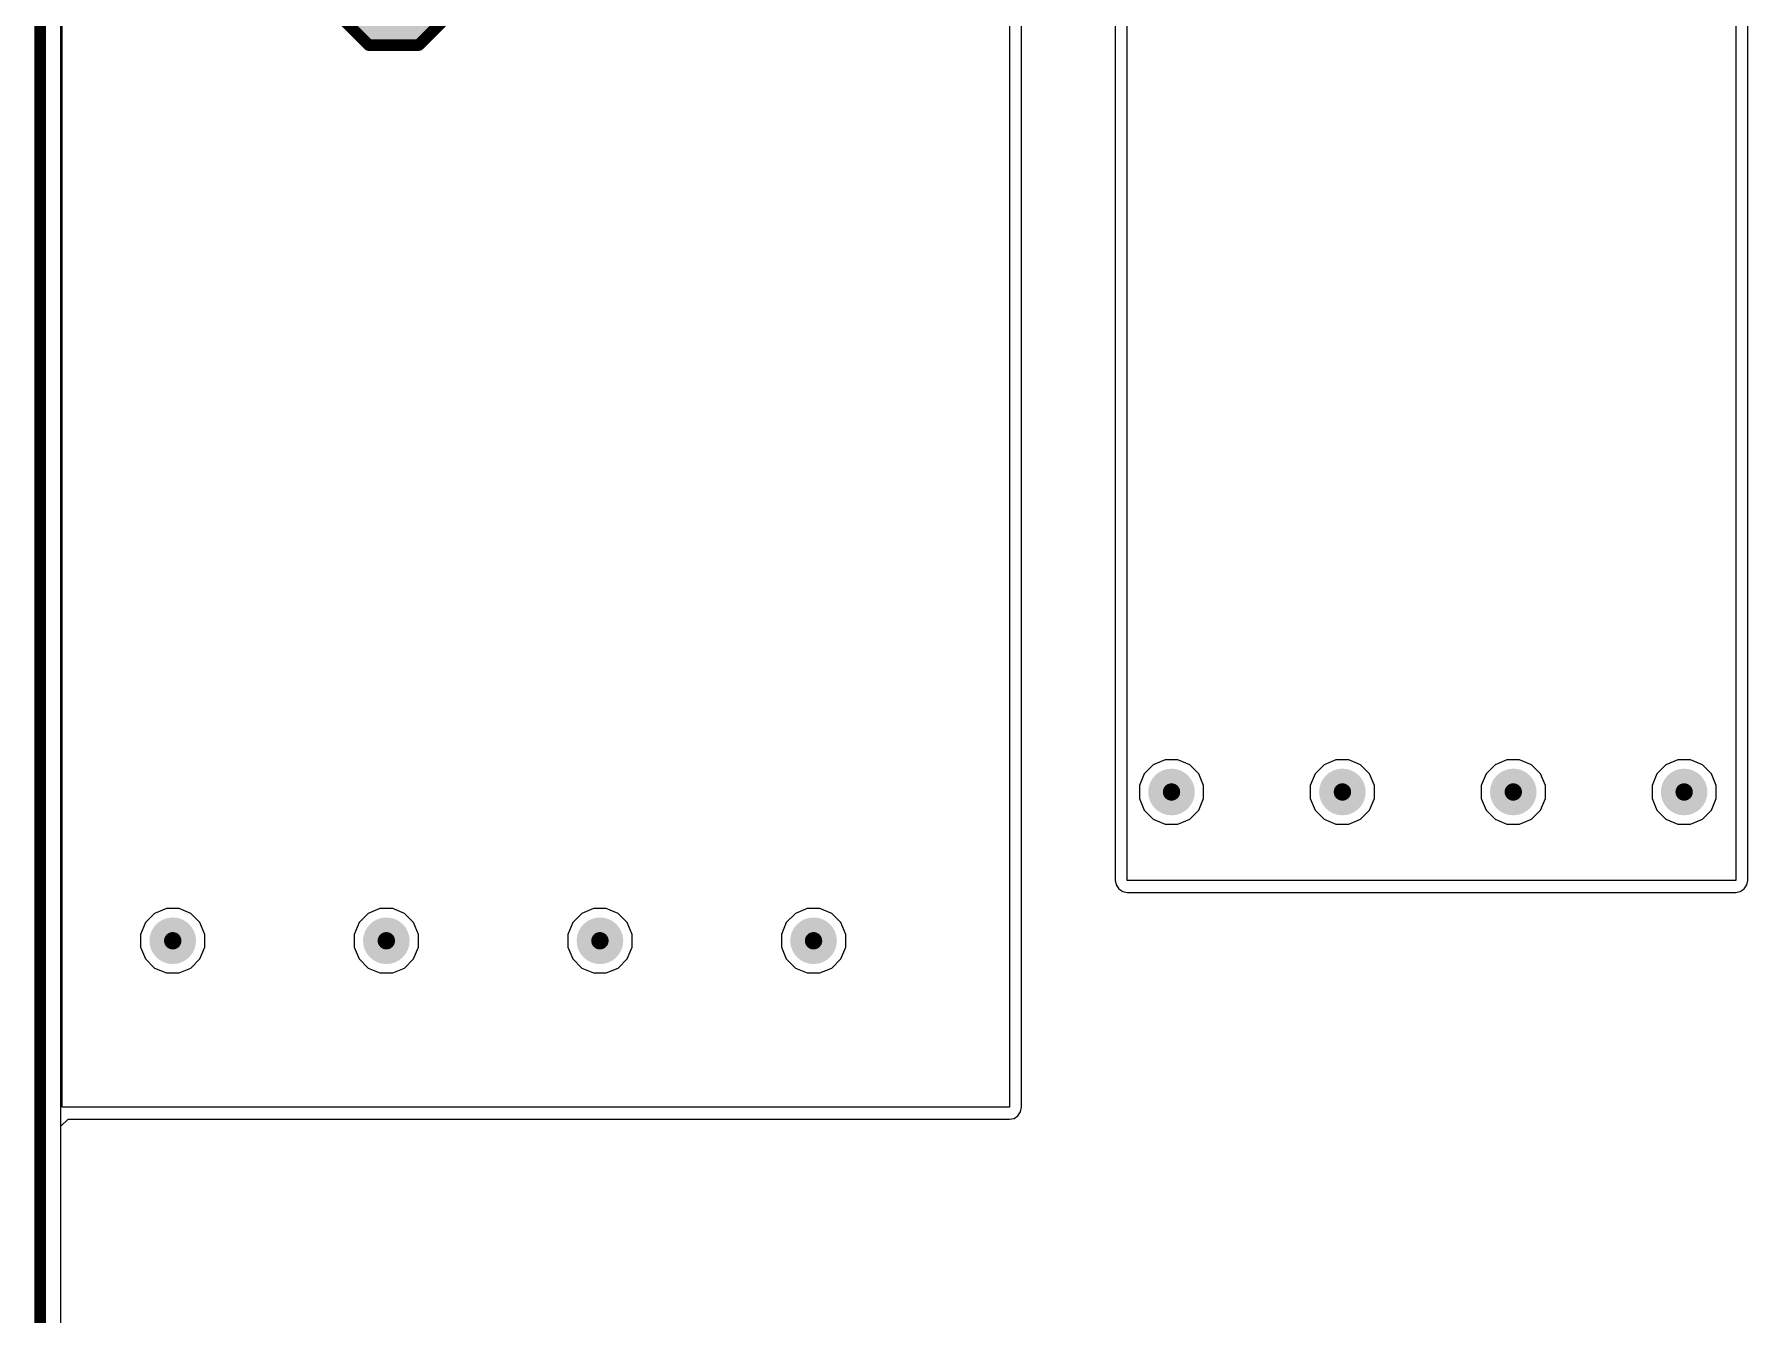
# Model space of a CAD drawing. Header units: millimetres. Extents: x 0 to 174, y 0 to 132.
# Drawn here: x -0.1 to 29.44, y 21.98 to 44.05 of the extents above; entities that cross this region are included whole.
import ezdxf

# ---------------------------------------------------------------- set-up
doc = ezdxf.new("R2010")
doc.units = ezdxf.units.MM
for name, color, linetype in [('BottomLayer', 5, 'Continuous'), ('BottomSolder', 6, 'Continuous'), ('Mechanical2', 216, 'Continuous'), ('TopLayer', 1, 'Continuous'), ('TopOverlay', 2, 'Continuous'), ('TopPaste', 8, 'Continuous'), ('TopSolder', 216, 'Continuous'), ('ViaHoleLayer', 16, 'Continuous')]:
    doc.layers.add(name, color=color, linetype=linetype)

# ---------------------------------------------------------------- blocks, each defined once
blk = doc.blocks.new('T__________1')
at = {"layer": 'TopLayer'}
blk.add_hatch(color=1, dxfattribs=at).paths.add_polyline_path([(0.381, 0.762), (-0.381, 0.762), (-0.762, 0.381), (-0.762, -0.381), (-0.381, -0.762), (0.381, -0.762), (0.762, -0.381), (0.762, 0.381)])
at = {"layer": 'TopPaste'}
blk.add_hatch(color=8, dxfattribs=at).paths.add_polyline_path([(0.381, 0.762), (-0.381, 0.762), (-0.762, 0.381), (-0.762, -0.381), (-0.381, -0.762), (0.381, -0.762), (0.762, -0.381), (0.762, 0.381)])
at = {"layer": 'TopSolder'}
blk.add_hatch(color=216, dxfattribs=at).paths.add_polyline_path([(0.432, 0.864), (-0.432, 0.864), (-0.864, 0.432), (-0.864, -0.432), (-0.432, -0.864), (0.432, -0.864), (0.864, -0.432), (0.864, 0.432)])
at = {"layer": 'TopOverlay', "const_width": 0.2}
for points in [[(-0.94, 0.432), (-0.432, 0.94)], [(-0.432, 0.94), (0.432, 0.94)], [(0.432, 0.94), (0.94, 0.432)], [(-0.94, -0.432), (-0.94, 0.432)], [(0.94, -0.432), (0.94, 0.432)], [(-0.94, -0.432), (-0.432, -0.94)], [(0.432, -0.94), (0.94, -0.432)], [(-0.432, -0.94), (0.432, -0.94)]]:
    blk.add_lwpolyline(points, dxfattribs=at)
at = {"layer": 'TopOverlay', "const_width": 0.1}
for points in [[(-0.482, 0.94, 1), (-0.382, 0.94, 1)], [(-0.482, 0.94, 1), (-0.382, 0.94, 1)], [(0.382, 0.94, 1), (0.482, 0.94, 1)], [(0.382, 0.94, 1), (0.482, 0.94, 1)], [(-0.99, 0.432, 1), (-0.89, 0.432, 1)], [(-0.99, 0.432, 1), (-0.89, 0.432, 1)], [(0.89, 0.432, 1), (0.99, 0.432, 1)], [(0.89, 0.432, 1), (0.99, 0.432, 1)], [(-0.99, -0.432, 1), (-0.89, -0.432, 1)], [(-0.99, -0.432, 1), (-0.89, -0.432, 1)], [(0.89, -0.432, 1), (0.99, -0.432, 1)], [(0.89, -0.432, 1), (0.99, -0.432, 1)], [(-0.482, -0.94, 1), (-0.382, -0.94, 1)], [(-0.482, -0.94, 1), (-0.382, -0.94, 1)], [(0.382, -0.94, 1), (0.482, -0.94, 1)], [(0.382, -0.94, 1), (0.482, -0.94, 1)]]:
    blk.add_lwpolyline(points, format="xyb", close=True, dxfattribs=at)

msp = doc.modelspace()

# ---------------------------------------------------------------- hatches: boundary and pattern name
at = {"layer": 'BottomLayer'}
h = msp.add_hatch(color=5, dxfattribs=at)
edge = h.paths.add_edge_path()
edge.add_arc((19.507, 30.988), 0.3, 0, 360)
h = msp.add_hatch(color=5, dxfattribs=at)
edge = h.paths.add_edge_path()
edge.add_arc((22.454, 30.988), 0.3, 0, 360)
h = msp.add_hatch(color=5, dxfattribs=at)
edge = h.paths.add_edge_path()
edge.add_arc((25.4, 30.988), 0.3, 0, 360)
h = msp.add_hatch(color=5, dxfattribs=at)
edge = h.paths.add_edge_path()
edge.add_arc((28.346, 30.988), 0.3, 0, 360)
h = msp.add_hatch(color=5, dxfattribs=at)
edge = h.paths.add_edge_path()
edge.add_arc((2.286, 28.423), 0.3, 0, 360)
h = msp.add_hatch(color=5, dxfattribs=at)
edge = h.paths.add_edge_path()
edge.add_arc((5.969, 28.423), 0.3, 0, 360)
h = msp.add_hatch(color=5, dxfattribs=at)
edge = h.paths.add_edge_path()
edge.add_arc((9.652, 28.423), 0.3, 0, 360)
h = msp.add_hatch(color=5, dxfattribs=at)
edge = h.paths.add_edge_path()
edge.add_arc((13.335, 28.423), 0.3, 0, 360)
at = {"layer": 'BottomSolder'}
h = msp.add_hatch(color=6, dxfattribs=at)
edge = h.paths.add_edge_path()
edge.add_arc((19.507, 30.988), 0.402, 0, 360)
h = msp.add_hatch(color=6, dxfattribs=at)
edge = h.paths.add_edge_path()
edge.add_arc((22.454, 30.988), 0.402, 0, 360)
h = msp.add_hatch(color=6, dxfattribs=at)
edge = h.paths.add_edge_path()
edge.add_arc((25.4, 30.988), 0.402, 0, 360)
h = msp.add_hatch(color=6, dxfattribs=at)
edge = h.paths.add_edge_path()
edge.add_arc((28.346, 30.988), 0.402, 0, 360)
h = msp.add_hatch(color=6, dxfattribs=at)
edge = h.paths.add_edge_path()
edge.add_arc((2.286, 28.423), 0.402, 0, 360)
h = msp.add_hatch(color=6, dxfattribs=at)
edge = h.paths.add_edge_path()
edge.add_arc((5.969, 28.423), 0.402, 0, 360)
h = msp.add_hatch(color=6, dxfattribs=at)
edge = h.paths.add_edge_path()
edge.add_arc((9.652, 28.423), 0.402, 0, 360)
h = msp.add_hatch(color=6, dxfattribs=at)
edge = h.paths.add_edge_path()
edge.add_arc((13.335, 28.423), 0.402, 0, 360)
at = {"layer": 'TopLayer'}
h = msp.add_hatch(color=1, dxfattribs=at)
edge = h.paths.add_edge_path()
edge.add_arc((19.507, 30.988), 0.3, 0, 360)
h = msp.add_hatch(color=1, dxfattribs=at)
edge = h.paths.add_edge_path()
edge.add_arc((22.454, 30.988), 0.3, 0, 360)
h = msp.add_hatch(color=1, dxfattribs=at)
edge = h.paths.add_edge_path()
edge.add_arc((25.4, 30.988), 0.3, 0, 360)
h = msp.add_hatch(color=1, dxfattribs=at)
edge = h.paths.add_edge_path()
edge.add_arc((28.346, 30.988), 0.3, 0, 360)
h = msp.add_hatch(color=1, dxfattribs=at)
edge = h.paths.add_edge_path()
edge.add_arc((2.286, 28.423), 0.3, 0, 360)
h = msp.add_hatch(color=1, dxfattribs=at)
edge = h.paths.add_edge_path()
edge.add_arc((5.969, 28.423), 0.3, 0, 360)
h = msp.add_hatch(color=1, dxfattribs=at)
edge = h.paths.add_edge_path()
edge.add_arc((9.652, 28.423), 0.3, 0, 360)
h = msp.add_hatch(color=1, dxfattribs=at)
edge = h.paths.add_edge_path()
edge.add_arc((13.335, 28.423), 0.3, 0, 360)
at = {"layer": 'TopSolder'}
h = msp.add_hatch(color=216, dxfattribs=at)
edge = h.paths.add_edge_path()
edge.add_arc((19.507, 30.988), 0.402, 0, 360)
h = msp.add_hatch(color=216, dxfattribs=at)
edge = h.paths.add_edge_path()
edge.add_arc((22.454, 30.988), 0.402, 0, 360)
h = msp.add_hatch(color=216, dxfattribs=at)
edge = h.paths.add_edge_path()
edge.add_arc((25.4, 30.988), 0.402, 0, 360)
h = msp.add_hatch(color=216, dxfattribs=at)
edge = h.paths.add_edge_path()
edge.add_arc((28.346, 30.988), 0.402, 0, 360)
h = msp.add_hatch(color=216, dxfattribs=at)
edge = h.paths.add_edge_path()
edge.add_arc((2.286, 28.423), 0.402, 0, 360)
h = msp.add_hatch(color=216, dxfattribs=at)
edge = h.paths.add_edge_path()
edge.add_arc((5.969, 28.423), 0.402, 0, 360)
h = msp.add_hatch(color=216, dxfattribs=at)
edge = h.paths.add_edge_path()
edge.add_arc((9.652, 28.423), 0.402, 0, 360)
h = msp.add_hatch(color=216, dxfattribs=at)
edge = h.paths.add_edge_path()
edge.add_arc((13.335, 28.423), 0.402, 0, 360)
at = {"layer": 'ViaHoleLayer'}
h = msp.add_hatch(color=16, dxfattribs=at)
edge = h.paths.add_edge_path()
edge.add_arc((19.507, 30.988), 0.15, 0, 360)
h = msp.add_hatch(color=16, dxfattribs=at)
edge = h.paths.add_edge_path()
edge.add_arc((22.454, 30.988), 0.15, 0, 360)
h = msp.add_hatch(color=16, dxfattribs=at)
edge = h.paths.add_edge_path()
edge.add_arc((25.4, 30.988), 0.15, 0, 360)
h = msp.add_hatch(color=16, dxfattribs=at)
edge = h.paths.add_edge_path()
edge.add_arc((28.346, 30.988), 0.15, 0, 360)
h = msp.add_hatch(color=16, dxfattribs=at)
edge = h.paths.add_edge_path()
edge.add_arc((2.286, 28.423), 0.15, 0, 360)
h = msp.add_hatch(color=16, dxfattribs=at)
edge = h.paths.add_edge_path()
edge.add_arc((5.969, 28.423), 0.15, 0, 360)
h = msp.add_hatch(color=16, dxfattribs=at)
edge = h.paths.add_edge_path()
edge.add_arc((9.652, 28.423), 0.15, 0, 360)
h = msp.add_hatch(color=16, dxfattribs=at)
edge = h.paths.add_edge_path()
edge.add_arc((13.335, 28.423), 0.15, 0, 360)

# ---------------------------------------------------------------- linework, layer by layer
at = {"layer": 'BottomLayer'}
for p, q in [((0.356, 5.047), (0.356, 61.949)), ((19.193, 31.458), (19.038, 31.302)), ((19.397, 31.542), (19.193, 31.458)), ((19.617, 31.542), (19.397, 31.542)), ((19.821, 31.458), (19.617, 31.542)), ((19.977, 31.302), (19.821, 31.458)), ((22.14, 31.458), (21.984, 31.302)), ((22.343, 31.542), (22.14, 31.458)), ((22.564, 31.542), (22.343, 31.542)), ((22.767, 31.458), (22.564, 31.542)), ((22.923, 31.302), (22.767, 31.458)), ((25.086, 31.458), (24.93, 31.302)), ((25.29, 31.542), (25.086, 31.458)), ((25.51, 31.542), (25.29, 31.542)), ((25.714, 31.458), (25.51, 31.542)), ((25.87, 31.302), (25.714, 31.458)), ((28.033, 31.458), (27.877, 31.302)), ((28.236, 31.542), (28.033, 31.458)), ((28.457, 31.542), (28.236, 31.542)), ((28.66, 31.458), (28.457, 31.542)), ((28.816, 31.302), (28.66, 31.458)), ((19.038, 31.302), (18.953, 31.098)), ((18.953, 31.098), (18.953, 30.878)), ((20.061, 31.098), (19.977, 31.302)), ((20.061, 30.878), (20.061, 31.098)), ((21.984, 31.302), (21.9, 31.098)), ((21.9, 31.098), (21.9, 30.878)), ((23.008, 31.098), (22.923, 31.302)), ((23.008, 30.878), (23.008, 31.098)), ((24.93, 31.302), (24.846, 31.098)), ((24.846, 31.098), (24.846, 30.878)), ((25.954, 31.098), (25.87, 31.302)), ((25.954, 30.878), (25.954, 31.098)), ((27.877, 31.302), (27.792, 31.098)), ((27.792, 31.098), (27.792, 30.878)), ((28.9, 31.098), (28.816, 31.302)), ((28.9, 30.878), (28.9, 31.098)), ((18.953, 30.878), (19.038, 30.674)), ((19.977, 30.674), (20.061, 30.878)), ((21.9, 30.878), (21.984, 30.674)), ((22.923, 30.674), (23.008, 30.878)), ((24.846, 30.878), (24.93, 30.674)), ((25.87, 30.674), (25.954, 30.878)), ((27.792, 30.878), (27.877, 30.674)), ((28.816, 30.674), (28.9, 30.878)), ((19.038, 30.674), (19.193, 30.518)), ((19.193, 30.518), (19.397, 30.434)), ((19.397, 30.434), (19.617, 30.434)), ((19.617, 30.434), (19.821, 30.518)), ((19.821, 30.518), (19.977, 30.674)), ((21.984, 30.674), (22.14, 30.518)), ((22.14, 30.518), (22.343, 30.434)), ((22.343, 30.434), (22.564, 30.434)), ((22.564, 30.434), (22.767, 30.518)), ((22.767, 30.518), (22.923, 30.674)), ((24.93, 30.674), (25.086, 30.518)), ((25.086, 30.518), (25.29, 30.434)), ((25.29, 30.434), (25.51, 30.434)), ((25.51, 30.434), (25.714, 30.518)), ((25.714, 30.518), (25.87, 30.674)), ((27.877, 30.674), (28.033, 30.518)), ((28.033, 30.518), (28.236, 30.434)), ((28.236, 30.434), (28.457, 30.434)), ((28.457, 30.434), (28.66, 30.518)), ((28.66, 30.518), (28.816, 30.674)), ((2.176, 28.977), (1.972, 28.892)), ((2.396, 28.977), (2.176, 28.977)), ((2.6, 28.892), (2.396, 28.977)), ((5.859, 28.977), (5.655, 28.892)), ((6.079, 28.977), (5.859, 28.977)), ((6.283, 28.892), (6.079, 28.977)), ((9.542, 28.977), (9.338, 28.892)), ((9.762, 28.977), (9.542, 28.977)), ((9.966, 28.892), (9.762, 28.977)), ((13.225, 28.977), (13.021, 28.892)), ((13.445, 28.977), (13.225, 28.977)), ((13.649, 28.892), (13.445, 28.977)), ((1.816, 28.736), (1.732, 28.533)), ((1.972, 28.892), (1.816, 28.736)), ((2.756, 28.736), (2.6, 28.892)), ((2.84, 28.533), (2.756, 28.736)), ((5.499, 28.736), (5.415, 28.533)), ((5.655, 28.892), (5.499, 28.736)), ((6.439, 28.736), (6.283, 28.892)), ((6.523, 28.533), (6.439, 28.736)), ((9.182, 28.736), (9.098, 28.533)), ((9.338, 28.892), (9.182, 28.736)), ((10.122, 28.736), (9.966, 28.892)), ((10.206, 28.533), (10.122, 28.736)), ((12.865, 28.736), (12.781, 28.533)), ((13.021, 28.892), (12.865, 28.736)), ((13.805, 28.736), (13.649, 28.892)), ((13.889, 28.533), (13.805, 28.736)), ((1.732, 28.533), (1.732, 28.312)), ((2.84, 28.312), (2.84, 28.533)), ((5.415, 28.533), (5.415, 28.312)), ((6.523, 28.312), (6.523, 28.533)), ((9.098, 28.533), (9.098, 28.312)), ((10.206, 28.312), (10.206, 28.533)), ((12.781, 28.533), (12.781, 28.312)), ((13.889, 28.312), (13.889, 28.533)), ((1.732, 28.312), (1.816, 28.109)), ((1.816, 28.109), (1.972, 27.953)), ((2.6, 27.953), (2.756, 28.109)), ((2.756, 28.109), (2.84, 28.312)), ((5.415, 28.312), (5.499, 28.109)), ((5.499, 28.109), (5.655, 27.953)), ((6.283, 27.953), (6.439, 28.109)), ((6.439, 28.109), (6.523, 28.312)), ((9.098, 28.312), (9.182, 28.109)), ((9.182, 28.109), (9.338, 27.953)), ((9.966, 27.953), (10.122, 28.109)), ((10.122, 28.109), (10.206, 28.312)), ((12.781, 28.312), (12.865, 28.109)), ((12.865, 28.109), (13.021, 27.953)), ((13.649, 27.953), (13.805, 28.109)), ((13.805, 28.109), (13.889, 28.312)), ((1.972, 27.953), (2.176, 27.869)), ((2.176, 27.869), (2.396, 27.869)), ((2.396, 27.869), (2.6, 27.953)), ((5.655, 27.953), (5.859, 27.869)), ((5.859, 27.869), (6.079, 27.869)), ((6.079, 27.869), (6.283, 27.953)), ((9.338, 27.953), (9.542, 27.869)), ((9.542, 27.869), (9.762, 27.869)), ((9.762, 27.869), (9.966, 27.953)), ((13.021, 27.953), (13.225, 27.869)), ((13.225, 27.869), (13.445, 27.869)), ((13.445, 27.869), (13.649, 27.953))]:
    msp.add_line(p, q, dxfattribs=at)
at = {"layer": 'Mechanical2', "const_width": 0.203}
msp.add_lwpolyline([(0, 0), (0, 120)], dxfattribs=at)
at = {"layer": 'TopLayer'}
for p, q in [((0.381, 25.552), (0.381, 78.105)), ((29.235, 51.867), (29.235, 29.464)), ((29.443, 29.464), (29.443, 51.867)), ((18.745, 29.464), (18.745, 49.403)), ((18.538, 49.196), (18.538, 29.464)), ((16.713, 47.447), (16.713, 25.552)), ((16.92, 25.552), (16.92, 47.447)), ((18.538, 29.464), (18.554, 29.385)), ((18.554, 29.385), (18.599, 29.318)), ((18.599, 29.318), (18.666, 29.273)), ((18.666, 29.273), (18.745, 29.257)), ((29.235, 29.464), (18.745, 29.464)), ((18.745, 29.257), (29.235, 29.257)), ((29.235, 29.257), (29.315, 29.273)), ((29.315, 29.273), (29.382, 29.318)), ((29.382, 29.318), (29.427, 29.385)), ((29.427, 29.385), (29.443, 29.464)), ((16.713, 25.552), (0.381, 25.552)), ((16.86, 25.406), (16.905, 25.473)), ((16.905, 25.473), (16.92, 25.552)), ((0.356, 25.229), (0.483, 25.345)), ((0.356, 7.518), (0.356, 25.229)), ((0.483, 25.345), (16.713, 25.345)), ((16.713, 25.345), (16.792, 25.361)), ((16.792, 25.361), (16.86, 25.406))]:
    msp.add_line(p, q, dxfattribs=at)

# ---------------------------------------------------------------- block references
msp.add_blockref('T__________1', (6.096, 44.806))

doc.saveas('drawing.dxf')
